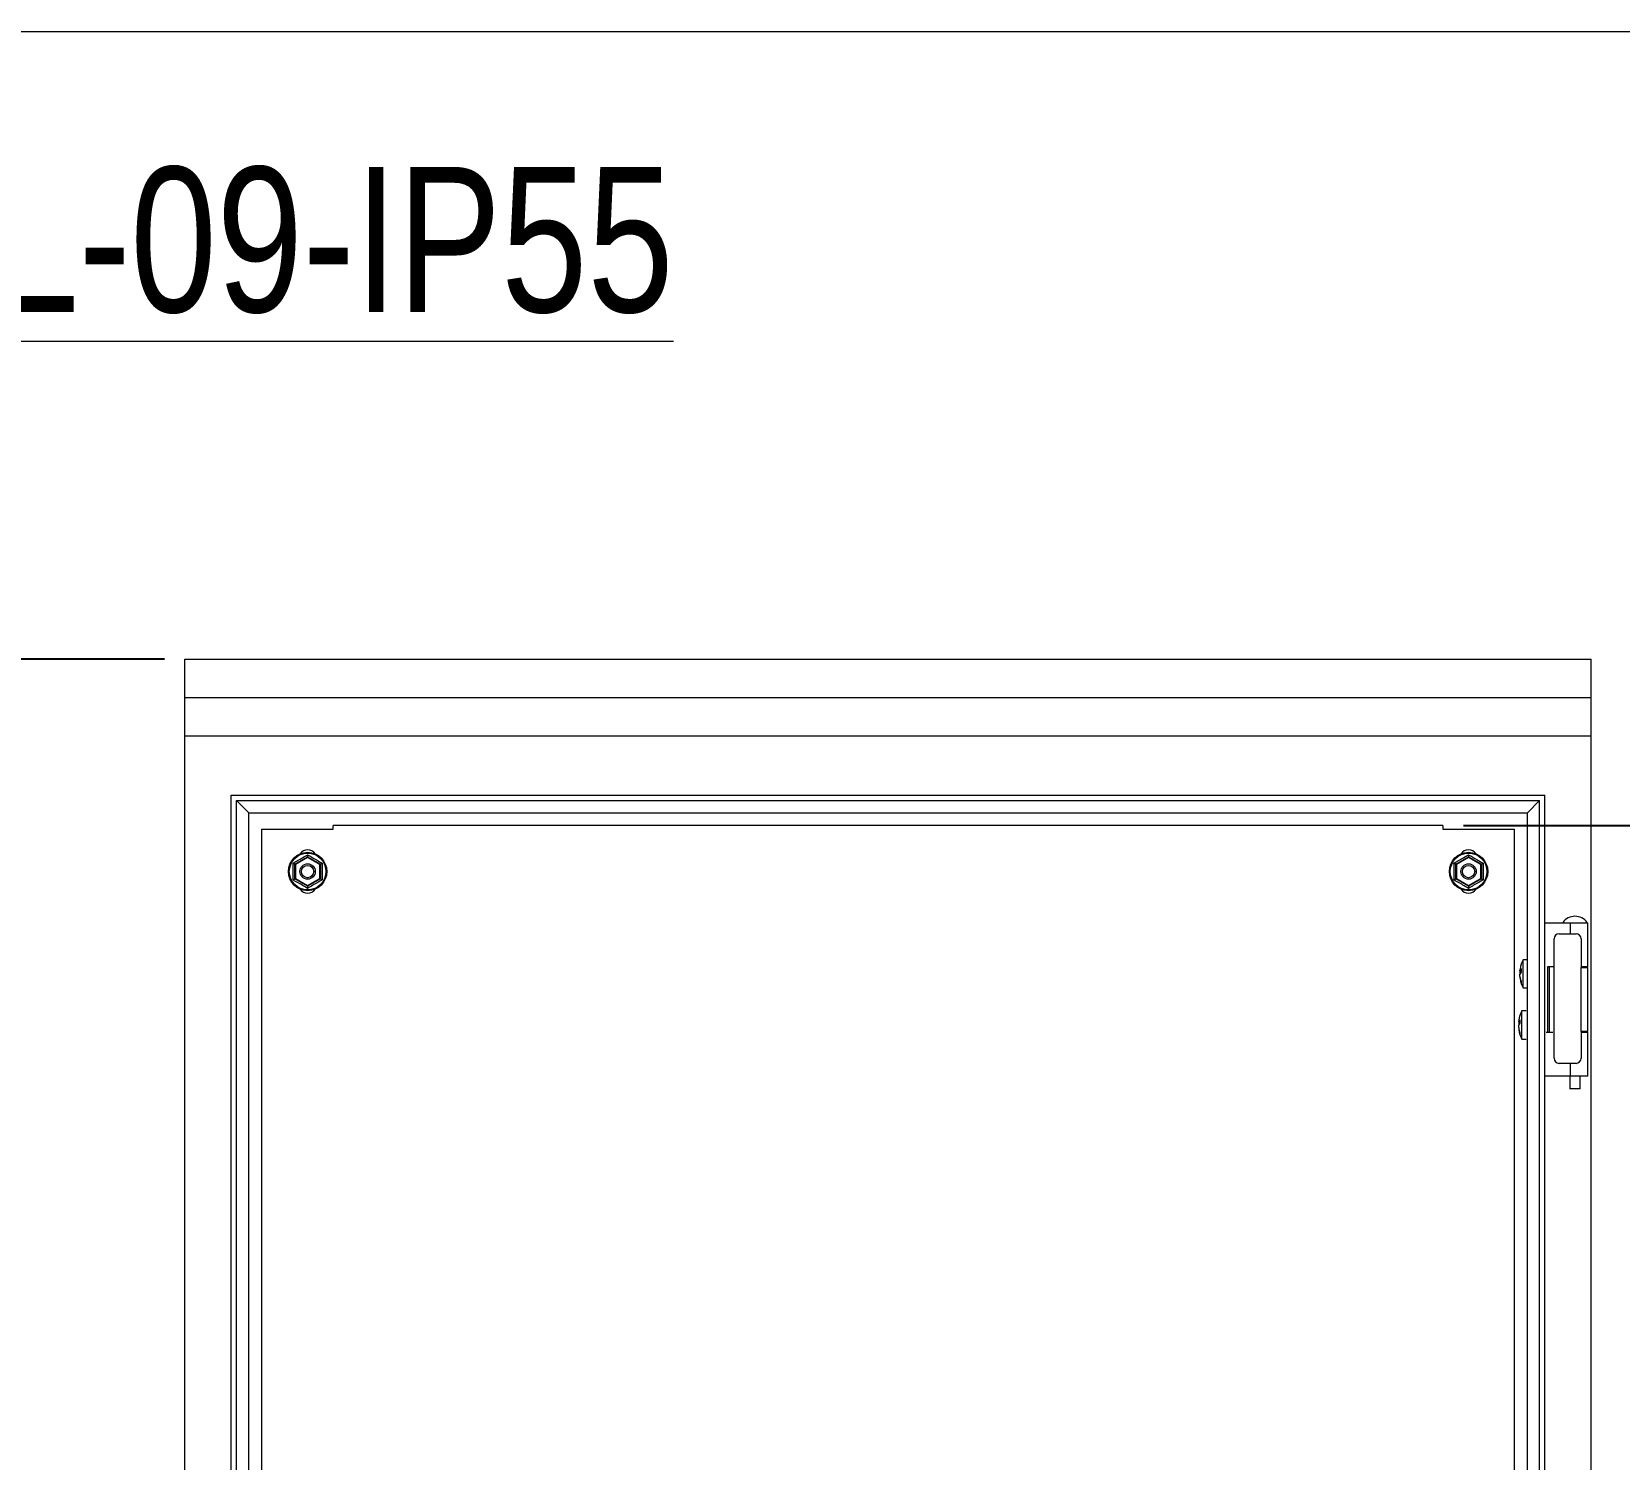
# Model space of a CAD drawing. Header units: millimetres. Extents: x 2362 to 5601, y 1237 to 3538.
# Drawn here: x 3966 to 4587, y 2934 to 3492 of the extents above; entities that cross this region are included whole.
import ezdxf

# ---------------------------------------------------------------- set-up
doc = ezdxf.new("R2010")
doc.units = ezdxf.units.MM
doc.layers.add('BUSBAR', color=3, linetype='Continuous')
doc.layers.add('FRAME070', color=5, linetype='Continuous')
doc.styles.add('TAMCO', font='cordia.shx', dxfattribs={"width": 0.8, "height": 25})
doc.dimstyles.new('TAMCO', dxfattribs={"dimtxt": 25, "dimasz": 12, "dimexe": 4, "dimexo": 8, "dimgap": 7, "dimtad": 2, "dimdec": 1, "dimdsep": 46, "dimtxsty": 'TAMCO', "dimblk": 'OPEN30', "dimcen": 2.5, "dimclrd": 4, "dimclre": 4, "dimclrt": 3, "dimadec": 0, "dimazin": 0, "dimtfac": 1, "dimtdec": 1, "dimtmove": 0, "dimatfit": 3, "dimldrblk": 'OPEN30', "dimfxl": 0, "dimarcsym": 0})

# ---------------------------------------------------------------- blocks, each defined once
blk = doc.blocks.new('_Open30')
at = {"color": 0, "linetype": 'ByBlock', "lineweight": -2}
for p, q in [((-1, 0.268), (0, 0)), ((0, 0), (-1, -0.268)), ((0, 0), (-1, 0))]:
    blk.add_line(p, q, dxfattribs=at)
blk = doc.blocks.new('*D40')
at = {"color": 4, "linetype": 'ByBlock', "lineweight": -2}
for p, q in [((4526.22, 3182.17), (4681, 3182.17)), ((4677, 3170.17), (4677, 2589.17)), ((4526.22, 2577.17), (4681, 2577.17))]:
    blk.add_line(p, q, dxfattribs=at)
at = {"layer": 'DEFPOINTS', "color": 0, "linetype": 'ByBlock'}
for p in [(4518.22, 3182.17), (4518.22, 2577.17), (4677, 2577.17)]:
    blk.add_point(p, dxfattribs=at)
at = {"color": 4, "linetype": 'ByBlock', "lineweight": -2, "xscale": 12, "yscale": 12, "zscale": 12}
for p, rotation in [((4677, 3182.17), 90), ((4677, 2577.17), 270)]:
    blk.add_blockref('_Open30', p, dxfattribs=dict(at, rotation=rotation))
at = {"color": 3, "linetype": 'ByBlock', "lineweight": 9, "insert": (4696.5, 2879.67), "char_height": 25, "attachment_point": 5, "rotation": 90, "style": 'TAMCO'}
blk.add_mtext('605', dxfattribs=at)
blk = doc.blocks.new('*D45')
at = {"layer": 'BUSBAR', "color": 4, "lineweight": -2}
for p, q in [((4018.22, 3247.17), (3917.18, 3247.17)), ((3921.18, 2559.17), (3921.18, 3235.17)), ((4018.22, 2547.17), (3917.18, 2547.17))]:
    blk.add_line(p, q, dxfattribs=at)
at = {"layer": 'DEFPOINTS', "color": 0}
for p in [(3921.18, 3247.17), (4026.22, 3247.17), (4026.22, 2547.17)]:
    blk.add_point(p, dxfattribs=at)
at = {"layer": 'BUSBAR', "color": 4, "lineweight": -2, "xscale": 12, "yscale": 12, "zscale": 12}
for p, rotation in [((3921.18, 3247.17), 90), ((3921.18, 2547.17), 270)]:
    blk.add_blockref('_Open30', p, dxfattribs=dict(at, rotation=rotation))
at = {"layer": 'BUSBAR', "color": 3, "lineweight": 9, "insert": (3901.68, 2897.17), "char_height": 25, "attachment_point": 5, "rotation": 90, "style": 'TAMCO'}
blk.add_mtext('700', dxfattribs=at)

msp = doc.modelspace()

# ---------------------------------------------------------------- linework, layer by layer
at = {"color": 7, "linetype": 'Continuous', "lineweight": 9}
for p, q in [((4026.22, 3247.17), (4576.22, 3247.17)), ((4026.22, 2547.17), (4026.22, 3247.17)), ((4576.22, 2547.17), (4576.22, 3247.17)), ((4026.22, 3232.15), (4576.22, 3232.15)), ((4026.22, 3217.15), (4576.22, 3217.15)), ((4044.35, 3194.04), (4558.1, 3194.04)), ((4044.35, 2565.29), (4044.35, 3194.04)), ((4046.47, 2567.42), (4046.47, 3191.92)), ((4051.22, 3187.17), (4046.47, 3191.92)), ((4046.47, 3191.92), (4555.97, 3191.92)), ((4555.97, 3191.92), (4551.22, 3187.17)), ((4555.97, 2567.42), (4555.97, 3191.92)), ((4558.1, 2565.29), (4558.1, 3194.04)), ((4051.22, 2572.17), (4051.22, 3187.17)), ((4051.22, 3187.17), (4551.22, 3187.17)), ((4551.22, 2572.17), (4551.22, 3187.17)), ((4056.22, 3180.67), (4056.22, 2578.67)), ((4056.22, 3180.67), (4084.22, 3180.67)), ((4084.22, 3180.67), (4084.22, 3182.17)), ((4518.22, 3182.17), (4084.22, 3182.17)), ((4518.22, 3182.17), (4518.22, 3180.67)), ((4518.22, 3180.67), (4546.22, 3180.67)), ((4546.22, 2578.67), (4546.22, 3180.67)), ((4069.22, 3167.05), (4074.22, 3169.94)), ((4069.47, 3166.91), (4069.22, 3167.05)), ((4069.22, 3161.28), (4069.22, 3167.05)), ((4074.22, 3169.65), (4069.47, 3166.91)), ((4069.47, 3166.91), (4069.47, 3161.43)), ((4074.22, 3169.65), (4074.22, 3169.94)), ((4074.22, 3169.94), (4079.22, 3167.05)), ((4078.97, 3166.91), (4074.22, 3169.65)), ((4079.22, 3167.05), (4078.97, 3166.91)), ((4078.97, 3161.43), (4078.97, 3166.91)), ((4079.22, 3167.05), (4079.22, 3161.28)), ((4523.22, 3167.05), (4528.22, 3169.94)), ((4523.47, 3166.91), (4523.22, 3167.05)), ((4523.22, 3161.28), (4523.22, 3167.05)), ((4528.22, 3169.65), (4523.47, 3166.91)), ((4523.47, 3166.91), (4523.47, 3161.43)), ((4528.22, 3169.65), (4528.22, 3169.94)), ((4528.22, 3169.94), (4533.22, 3167.05)), ((4532.97, 3166.91), (4528.22, 3169.65)), ((4533.22, 3167.05), (4532.97, 3166.91)), ((4532.97, 3161.43), (4532.97, 3166.91)), ((4533.22, 3167.05), (4533.22, 3161.28)), ((4069.47, 3161.43), (4069.22, 3161.28)), ((4074.22, 3158.39), (4069.22, 3161.28)), ((4069.47, 3161.43), (4074.22, 3158.68)), ((4074.22, 3158.68), (4078.97, 3161.43)), ((4079.22, 3161.28), (4074.22, 3158.39)), ((4079.22, 3161.28), (4078.97, 3161.43)), ((4523.47, 3161.43), (4523.22, 3161.28)), ((4528.22, 3158.39), (4523.22, 3161.28)), ((4523.47, 3161.43), (4528.22, 3158.68)), ((4528.22, 3158.68), (4532.97, 3161.43)), ((4533.22, 3161.28), (4528.22, 3158.39)), ((4533.22, 3161.28), (4532.97, 3161.43)), ((4074.22, 3158.39), (4074.22, 3158.68)), ((4528.22, 3158.39), (4528.22, 3158.68)), ((4558.1, 3144.17), (4568.13, 3144.17)), ((4568.13, 3144.17), (4574.84, 3144.17)), ((4568.13, 3139.87), (4568.13, 3144.17)), ((4561.64, 3091.17), (4561.64, 3137.87)), ((4563.64, 3139.87), (4570.24, 3139.87)), ((4572.24, 3137.87), (4572.24, 3126.67)), ((4549.6, 3118.67), (4549.6, 3129.67)), ((4548.33, 3125.36), (4548.33, 3125.74)), ((4548.35, 3125.36), (4548.33, 3125.2)), ((4548.33, 3125.2), (4548.33, 3124.29)), ((4548.33, 3123.14), (4548.33, 3124.05)), ((4548.33, 3122.97), (4548.33, 3122.59)), ((4561.64, 3126.97), (4559.11, 3126.97)), ((4559.11, 3126.97), (4559.11, 3101.37)), ((4559.8, 3126.97), (4559.8, 3101.37)), ((4574.84, 3126.97), (4572.24, 3126.97)), ((4572.24, 3126.67), (4574.74, 3126.67)), ((4572.24, 3101.67), (4572.24, 3126.67)), ((4574.74, 3126.67), (4574.74, 3101.67)), ((4547.83, 3105.36), (4547.83, 3105.74)), ((4547.85, 3105.36), (4547.83, 3105.2)), ((4547.83, 3105.2), (4547.83, 3104.29)), ((4549.1, 3098.67), (4549.1, 3109.67)), ((4547.83, 3103.14), (4547.83, 3104.05)), ((4547.83, 3102.97), (4547.83, 3102.59)), ((4558.61, 3101.37), (4561.14, 3101.37)), ((4574.74, 3101.67), (4572.24, 3101.67)), ((4572.24, 3101.67), (4572.24, 3091.17)), ((4572.24, 3101.37), (4574.84, 3101.37)), ((4570.24, 3089.17), (4563.64, 3089.17)), ((4568.13, 3084.17), (4568.13, 3089.17)), ((4568.13, 3084.17), (4558.1, 3084.17)), ((4574.84, 3084.17), (4568.13, 3084.17)), ((4569.84, 3079.17), (4567.84, 3079.17)), ((4571.84, 3079.17), (4569.84, 3079.17))]:
    msp.add_line(p, q, dxfattribs=at)
at = {"color": 7, "linetype": 'Continuous', "lineweight": 9, "flags": 128}
for points in [[(4548.33, 3124.29), (4548.37, 3124.18), (4548.37, 3124.17)], [(4547.83, 3104.29), (4547.87, 3104.18), (4547.87, 3104.17)]]:
    msp.add_lwpolyline(points, dxfattribs=at)
at = {"color": 7, "linetype": 'Continuous', "lineweight": 9}
for centre, radius in [((4074.22, 3164.17), 7.5), ((4074.22, 3164.17), 7.16), ((4074.22, 3164.17), 3), ((4074.22, 3164.17), 2.41), ((4528.22, 3164.17), 7.5), ((4528.22, 3164.17), 7.16), ((4528.22, 3164.17), 3), ((4528.22, 3164.17), 2.41)]:
    msp.add_circle(centre, radius, dxfattribs=at)
for centre, radius, start, end in [((4074.22, 3169.17), 3.5, 32.87835, 147.12165), ((4528.22, 3169.17), 3.5, 32.87835, 147.12165), ((4074.22, 3159.17), 3.5, 212.87835, 327.12165), ((4528.22, 3159.17), 3.5, 212.87835, 327.12165), ((4569.84, 3140.91), 5.76, 34.48292, 145.51708), ((4563.64, 3137.87), 2, 90, 180), ((4570.24, 3137.87), 2, 0, 90), ((4559.92, 3124.17), 11.7, 151.96016, 170.85574), ((4550.66, 3124.57), 2.46, 138.60607, 161.30165), ((4550.66, 3123.26), 2.46, 138.60636, 161.30136), ((4558.34, 3124.46), 10.1, 187.51083, 199.37013), ((4559.84, 3125.54), 11.04, 176.59344, 183.40656), ((4558.34, 3123.91), 10.1, 187.51083, 199.37004), ((4559.92, 3124.17), 11.7, 189.14426, 208.03984), ((4550.69, 3120.84), 1.89, 171.76528, 188.23472), ((4550.16, 3104.57), 2.46, 138.6056, 161.30212), ((4550.16, 3103.26), 2.46, 138.6056, 161.30212), ((4559.42, 3104.17), 11.7, 151.96016, 170.85574), ((4559.34, 3105.54), 11.04, 176.59344, 183.40656), ((4557.84, 3104.46), 10.1, 187.51096, 199.37001), ((4557.84, 3103.91), 10.1, 187.51089, 199.37007), ((4559.42, 3104.17), 11.7, 189.14426, 208.03984), ((4550.19, 3100.84), 1.89, 171.76502, 188.23498), ((4563.64, 3091.17), 2, 180, 270), ((4570.24, 3091.17), 2, 270, 0)]:
    msp.add_arc(centre, radius, start, end, dxfattribs=at)
for points, knots in [([(4068.52, 3167.46), (4069.1, 3167.78), (4070.33, 3168.46), (4072.26, 3169.56), (4073.56, 3170.35), (4074.22, 3170.75)], [0, 0, 0, 0, 0.302131, 0.647328, 1, 1, 1, 1]), ([(4068.52, 3167.46), (4068.52, 3167.46), (4068.62, 3167.4), (4068.82, 3167.29), (4069.04, 3167.16), (4069.19, 3167.07), (4069.21, 3167.06), (4069.22, 3167.05)], [0, 0, 0, 0, 0.004709, 0.27115, 0.530773, 0.764909, 1, 1, 1, 1]), ([(4068.52, 3160.87), (4068.53, 3161.53), (4068.56, 3162.94), (4068.57, 3165.17), (4068.54, 3166.69), (4068.52, 3167.46)], [0, 0, 0, 0, 0.302131, 0.647329, 1, 1, 1, 1]), ([(4074.22, 3170.75), (4074.22, 3170.75), (4074.22, 3170.63), (4074.22, 3170.41), (4074.22, 3170.15), (4074.22, 3169.98), (4074.22, 3169.95), (4074.22, 3169.94)], [0, 0, 0, 0, 0.004705, 0.271149, 0.530769, 0.764908, 1, 1, 1, 1]), ([(4074.22, 3170.75), (4074.79, 3170.41), (4075.99, 3169.68), (4077.92, 3168.56), (4079.25, 3167.83), (4079.93, 3167.46)], [0, 0, 0, 0, 0.302131, 0.647328, 1, 1, 1, 1]), ([(4079.22, 3167.05), (4079.23, 3167.06), (4079.25, 3167.07), (4079.41, 3167.16), (4079.63, 3167.29), (4079.82, 3167.4), (4079.92, 3167.46), (4079.93, 3167.46)], [0, 0, 0, 0, 0.235091, 0.469227, 0.72885, 0.995291, 1, 1, 1, 1]), ([(4079.93, 3167.46), (4079.91, 3166.8), (4079.88, 3165.39), (4079.88, 3163.17), (4079.91, 3161.64), (4079.93, 3160.87)], [0, 0, 0, 0, 0.302131, 0.647327, 1, 1, 1, 1]), ([(4522.52, 3167.46), (4523.1, 3167.78), (4524.33, 3168.46), (4526.26, 3169.56), (4527.56, 3170.35), (4528.22, 3170.75)], [0, 0, 0, 0, 0.302131, 0.647329, 1, 1, 1, 1]), ([(4522.52, 3167.46), (4522.52, 3167.46), (4522.62, 3167.4), (4522.82, 3167.29), (4523.04, 3167.16), (4523.19, 3167.07), (4523.21, 3167.06), (4523.22, 3167.05)], [0, 0, 0, 0, 0.004705, 0.27115, 0.530774, 0.764909, 1, 1, 1, 1]), ([(4522.52, 3160.87), (4522.53, 3161.53), (4522.56, 3162.94), (4522.57, 3165.17), (4522.54, 3166.69), (4522.52, 3167.46)], [0, 0, 0, 0, 0.302131, 0.647329, 1, 1, 1, 1]), ([(4528.22, 3170.75), (4528.22, 3170.75), (4528.22, 3170.63), (4528.22, 3170.41), (4528.22, 3170.15), (4528.22, 3169.98), (4528.22, 3169.95), (4528.22, 3169.94)], [0, 0, 0, 0, 0.004705, 0.271149, 0.530769, 0.764908, 1, 1, 1, 1]), ([(4528.22, 3170.75), (4528.79, 3170.41), (4529.99, 3169.68), (4531.92, 3168.56), (4533.25, 3167.83), (4533.93, 3167.46)], [0, 0, 0, 0, 0.302131, 0.647328, 1, 1, 1, 1]), ([(4533.22, 3167.05), (4533.23, 3167.06), (4533.25, 3167.07), (4533.41, 3167.16), (4533.63, 3167.29), (4533.82, 3167.4), (4533.92, 3167.46), (4533.93, 3167.46)], [0, 0, 0, 0, 0.235091, 0.469226, 0.72885, 0.995295, 1, 1, 1, 1]), ([(4533.93, 3167.46), (4533.91, 3166.8), (4533.88, 3165.39), (4533.88, 3163.17), (4533.91, 3161.64), (4533.93, 3160.87)], [0, 0, 0, 0, 0.302131, 0.647327, 1, 1, 1, 1]), ([(4068.52, 3160.87), (4068.52, 3160.88), (4068.62, 3160.94), (4068.82, 3161.05), (4069.04, 3161.17), (4069.19, 3161.26), (4069.21, 3161.28), (4069.22, 3161.28)], [0, 0, 0, 0, 0.004714, 0.271154, 0.530773, 0.764909, 1, 1, 1, 1]), ([(4074.22, 3157.58), (4073.66, 3157.92), (4072.45, 3158.66), (4070.53, 3159.77), (4069.19, 3160.5), (4068.52, 3160.87)], [0, 0, 0, 0, 0.302131, 0.647328, 1, 1, 1, 1]), ([(4079.93, 3160.87), (4079.35, 3160.56), (4078.11, 3159.88), (4076.18, 3158.77), (4074.88, 3157.98), (4074.22, 3157.58)], [0, 0, 0, 0, 0.302131, 0.647329, 1, 1, 1, 1]), ([(4079.22, 3161.28), (4079.23, 3161.28), (4079.25, 3161.26), (4079.41, 3161.17), (4079.63, 3161.05), (4079.82, 3160.94), (4079.92, 3160.88), (4079.93, 3160.87)], [0, 0, 0, 0, 0.235091, 0.469227, 0.728846, 0.995286, 1, 1, 1, 1]), ([(4522.52, 3160.87), (4522.52, 3160.88), (4522.62, 3160.94), (4522.82, 3161.05), (4523.04, 3161.17), (4523.19, 3161.26), (4523.21, 3161.28), (4523.22, 3161.28)], [0, 0, 0, 0, 0.00471, 0.271155, 0.530774, 0.764909, 1, 1, 1, 1]), ([(4528.22, 3157.58), (4527.66, 3157.92), (4526.45, 3158.66), (4524.53, 3159.77), (4523.19, 3160.5), (4522.52, 3160.87)], [0, 0, 0, 0, 0.302131, 0.647328, 1, 1, 1, 1]), ([(4533.93, 3160.87), (4533.35, 3160.56), (4532.11, 3159.88), (4530.18, 3158.77), (4528.88, 3157.98), (4528.22, 3157.58)], [0, 0, 0, 0, 0.30213, 0.647329, 1, 1, 1, 1]), ([(4533.22, 3161.28), (4533.23, 3161.28), (4533.25, 3161.26), (4533.41, 3161.17), (4533.63, 3161.05), (4533.82, 3160.94), (4533.92, 3160.88), (4533.93, 3160.87)], [0, 0, 0, 0, 0.235091, 0.469226, 0.728845, 0.99529, 1, 1, 1, 1]), ([(4074.22, 3158.39), (4074.22, 3158.38), (4074.22, 3158.36), (4074.22, 3158.18), (4074.22, 3157.92), (4074.22, 3157.7), (4074.22, 3157.58), (4074.22, 3157.58)], [0, 0, 0, 0, 0.235092, 0.469231, 0.728851, 0.995295, 1, 1, 1, 1]), ([(4528.22, 3158.39), (4528.22, 3158.38), (4528.22, 3158.36), (4528.22, 3158.18), (4528.22, 3157.92), (4528.22, 3157.7), (4528.22, 3157.58), (4528.22, 3157.58)], [0, 0, 0, 0, 0.235092, 0.469231, 0.728851, 0.995295, 1, 1, 1, 1]), ([(4548.33, 3125.2), (4548.49, 3125.19), (4548.69, 3125.17), (4548.89, 3125.16), (4548.92, 3125.16)], [0, 0, 0, 0, 0.840043, 1, 1, 1, 1]), ([(4547.83, 3105.2), (4547.99, 3105.19), (4548.19, 3105.17), (4548.39, 3105.16), (4548.42, 3105.16)], [0, 0, 0, 0, 0.840042, 1, 1, 1, 1])]:
    msp.add_open_spline(points, degree=3, knots=knots, dxfattribs=at)
for points in [[(4574.84, 3126.97), (4574.84, 3144.17)], [(4551.22, 3129.67), (4549.6, 3129.67)], [(4548.33, 3125.36), (4548.81, 3125.35)], [(4549.6, 3118.67), (4551.22, 3118.67)], [(4547.83, 3105.36), (4548.31, 3105.35)], [(4550.72, 3109.67), (4549.1, 3109.67)], [(4549.1, 3098.67), (4550.72, 3098.67)], [(4574.84, 3084.17), (4574.84, 3101.37)], [(4567.84, 3084.17), (4567.84, 3079.17)], [(4571.84, 3079.17), (4571.84, 3084.17)]]:
    msp.add_open_spline(points, degree=1, dxfattribs=at)
at = {"layer": 'FRAME070', "lineweight": 9}
msp.add_line((5553.94, 3492.45), (2402.57, 3492.45), dxfattribs=at)
msp.add_line((5553.94, 3492.45), (2402.57, 3492.45), dxfattribs=at)

# ---------------------------------------------------------------- texts
at = {"layer": 'BUSBAR', "color": 4, "lineweight": 9, "insert": (3728.56, 3439.58), "char_height": 56.7, "attachment_point": 1, "style": 'TAMCO'}
msp.add_mtext('{\\LCES-STL-09-IP55}', dxfattribs=at)

# ---------------------------------------------------------------- dimensions: what is measured, and where the dimension line sits
at = {"color": 0, "linetype": 'ByBlock', "lineweight": 9}
dim = msp.add_linear_dim(base=(4677, 2577.17), p1=(4518.22, 3182.17), p2=(4518.22, 2577.17), angle=90, dimstyle='TAMCO', dxfattribs=at)
dim.commit()
dim.dimension.update_dxf_attribs({"geometry": '*D40', "text_midpoint": (4696.5, 2879.67)})
at = {"layer": 'BUSBAR', "color": 2, "lineweight": 9}
dim = msp.add_linear_dim(base=(3921.18, 3247.17), p1=(4026.22, 2547.17), p2=(4026.22, 3247.17), angle=90, dimstyle='TAMCO', override={"dimarcsym": 1}, dxfattribs=at)
dim.commit()
dim.dimension.update_dxf_attribs({"geometry": '*D45', "text_midpoint": (3901.68, 2897.17)})

doc.saveas('drawing.dxf')
